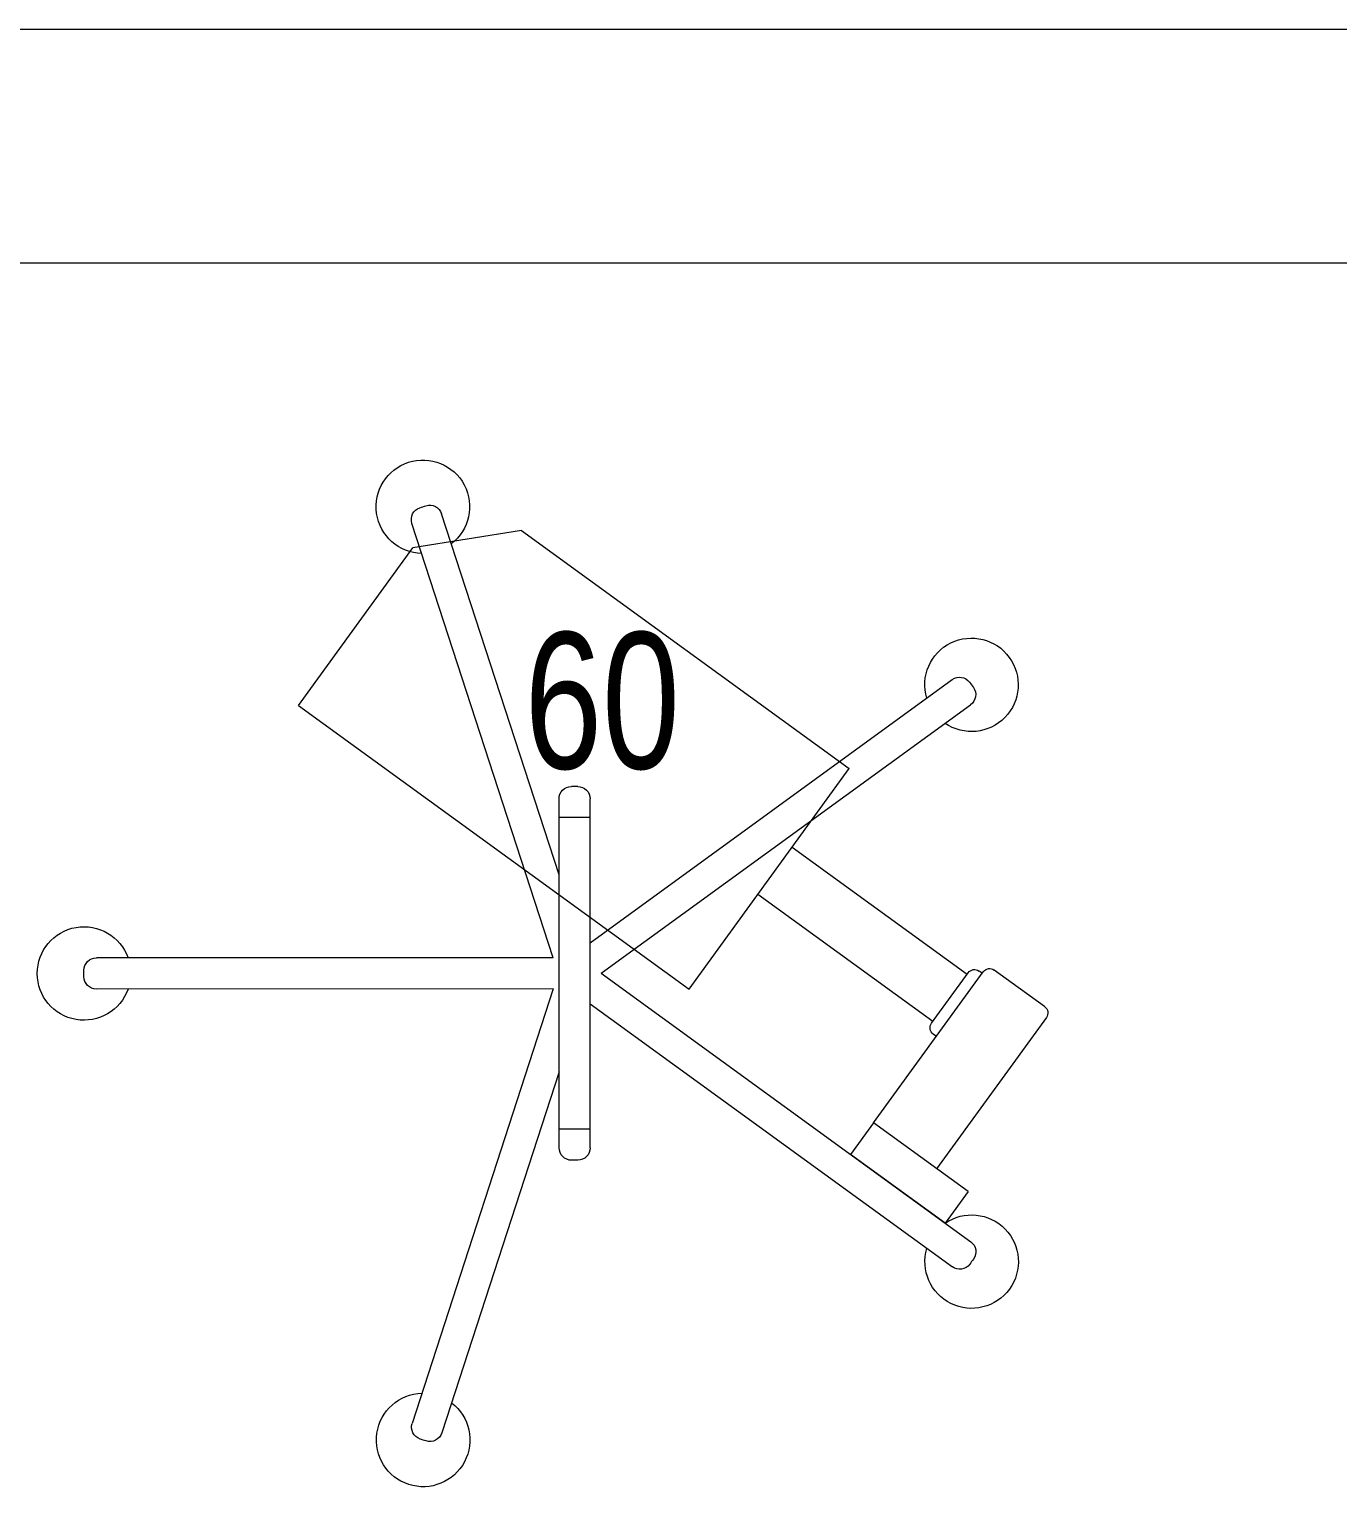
# Model space of a CAD drawing. Header units: metres. Extents: x -18745 to 220762, y -1579758 to -1356048.
# Drawn here: x 122768 to 123609, y -1464839 to -1463903 of the extents above; entities that cross this region are included whole.
import ezdxf

# ---------------------------------------------------------------- set-up
doc = ezdxf.new("R2010")
doc.units = ezdxf.units.M
doc.layers.get('0').update_dxf_attribs({"lineweight": 0})
for name, color, linetype, lineweight in [('A-100 - Copy$0$Medical Equipment and Furniture', 8, 'Continuous', 0), ('A-100 - Copy$0$Medical Equipment and Furniture1', 8, 'Continuous', 5), ('A-100 - Copy$0$Walls', 8, 'Continuous', 0)]:
    doc.layers.add(name, color=color, linetype=linetype, lineweight=lineweight)
doc.styles.add('A-100 - Copy$0$X3G_ENTITY_257CFD', font='swisscl.ttf', dxfattribs={"height": 200})

# ---------------------------------------------------------------- blocks, each defined once
blk = doc.blocks.new('A-100 - Copy$0$HF12177-P')
for p, q in [((0, 0), (-0.17236, 0.23723)), ((0, 0), (0.17236, 0.23723)), ((-0.01963, -0.00701), (-0.18854, 0.22547)), ((0.01963, -0.00701), (0.18854, 0.22547)), ((-0.112, -0.00701), (0.112, -0.00701)), ((-0.1, -0.00701), (-0.1, -0.02701)), ((0.1, -0.00701), (0.1, -0.02701)), ((-0.12, -0.01501), (-0.12, -0.01901)), ((0.12, -0.01501), (0.12, -0.01901)), ((-0.06314, -0.02701), (-0.29506, -0.10237)), ((-0.112, -0.02701), (0.112, -0.02701)), ((0.06314, -0.02701), (0.29506, -0.10237)), ((-0.01, -0.03078), (-0.28888, -0.12139)), ((-0.01, -0.03078), (-0.01, -0.32401)), ((0.01, -0.03078), (0.01, -0.32401)), ((0.01, -0.03078), (0.28888, -0.12139))]:
    blk.add_line(p, q)
for centre, radius, start, end in [((-0.18515, 0.23783), 0.03, 325.47122, 286.52878), ((0.18515, 0.23783), 0.03, 253.47122, 214.52878), ((-0.18206, 0.23017), 0.008, 126.37327, 216), ((0, -0.01701), 0.315, 125.62673, 126.37327), ((-0.17883, 0.23253), 0.008, 36, 125.62673), ((0.17883, 0.23253), 0.008, 54.37327, 144), ((0, -0.01701), 0.315, 53.62673, 54.37327), ((0.18206, 0.23017), 0.008, 324, 53.62673), ((-0.112, -0.01501), 0.008, 90, 180), ((0.112, -0.01501), 0.008, 0, 90), ((-0.112, -0.01901), 0.008, 180, 270), ((0.112, -0.01901), 0.008, 270, 0), ((-0.29958, -0.11435), 0.03, 37.47122, 358.52878), ((0.29958, -0.11435), 0.03, 181.47122, 142.52878), ((-0.29259, -0.10998), 0.008, 108, 197.62673), ((0.29259, -0.10998), 0.008, 342.37327, 72), ((0, -0.01701), 0.315, 197.62673, 198.37327), ((-0.29135, -0.11378), 0.008, 198.37327, 288), ((0.29135, -0.11378), 0.008, 252, 341.62673), ((0, -0.01701), 0.315, 341.62673, 342.37327), ((0, -0.33201), 0.03, 109.47122, 70.52878), ((-0.002, -0.32401), 0.008, 180, 269.62673), ((0.002, -0.32401), 0.008, 270.37327, 0), ((0, -0.01701), 0.315, 269.62673, 270.37327)]:
    blk.add_arc(centre, radius, start, end)
blk = doc.blocks.new('A-100 - Copy$0$MONITOR ARM PLAN')
for p, q in [((0.025, -0.49375, 0), (0.025, -0.18375, 0)), ((0.025, -0.18375, 0), (0.2, -0.18375, 0)), ((0.2, -0.44375, 0), (0.2, -0.18375, 0)), ((0.2, -0.44375, 0), (0.15, -0.49375, 0)), ((0.025, -0.49375, 0), (0.15, -0.49375, 0))]:
    blk.add_line(p, q)
at = {"layer": 'A-100 - Copy$0$Medical Equipment and Furniture1'}
for p, q in [((0.025, 0.0375), (0, 0.0375)), ((0, 0.0375), (0, -0.0375)), ((0.025, 0.0375), (0.025, -0.0375)), ((0.145, 0.0125), (0.025, 0.0125)), ((0.15, 0.0075), (0.15, -0.0325)), ((0.025, -0.0375), (0, -0.0375)), ((0.025, -0.0375), (0.145, -0.0375)), ((0.09375, -0.0375), (0.09375, -0.04)), ((0.09875, -0.045), (0.13875, -0.045)), ((0.1, -0.045), (0.1, -0.18375)), ((0.1375, -0.045), (0.1375, -0.18375)), ((0.14375, -0.0375), (0.14375, -0.04))]:
    blk.add_line(p, q, dxfattribs=at)
for centre, start, end in [((0.145, 0.0075, 0), 0, 90), ((0.145, -0.0325), 270, 0), ((0.09875, -0.04), 180, 270), ((0.13875, -0.04), 270, 360)]:
    blk.add_arc(centre, 0.005, start, end, dxfattribs=at)
blk = doc.blocks.new('A-100 - Copy')
at = {"layer": 'A-100 - Copy$0$Walls', "elevation": 0}
for points in [[(119782.09, -1463902.69), (137148.28, -1463902.69)], [(119782.09, -1464052.69), (133096.42, -1464052.69), (133096.42, -1464152.69)]]:
    blk.add_lwpolyline(points, dxfattribs=at)
at = {"layer": 'A-100 - Copy$0$Medical Equipment and Furniture', "extrusion": (-1.92689e-13, 1.39405e-12, -1), "xscale": 999.9999999999986, "yscale": 999.9999999999986, "zscale": -1000, "rotation": 89.98503167528287}
blk.add_blockref('A-100 - Copy$0$HF12177-P', (-123135.6, -1464508.85, 0), dxfattribs=at)
at = {"layer": 'A-100 - Copy$0$Medical Equipment and Furniture', "xscale": -1000, "yscale": 1000, "zscale": 1000, "rotation": 234.0149683247205}
blk.add_blockref('A-100 - Copy$0$MONITOR ARM PLAN', (123326.12, -1464647.2, 0), dxfattribs=at)
at = {"layer": 'A-100 - Copy$0$Medical Equipment and Furniture', "insert": (123136.28, -1464378.65, 0), "char_height": 87.473, "attachment_point": 8, "style": 'A-100 - Copy$0$X3G_ENTITY_257CFD'}
blk.add_mtext('60', dxfattribs=at)

msp = doc.modelspace()

# ---------------------------------------------------------------- block references
msp.add_blockref('A-100 - Copy', (0, 0))

doc.saveas('drawing.dxf')
